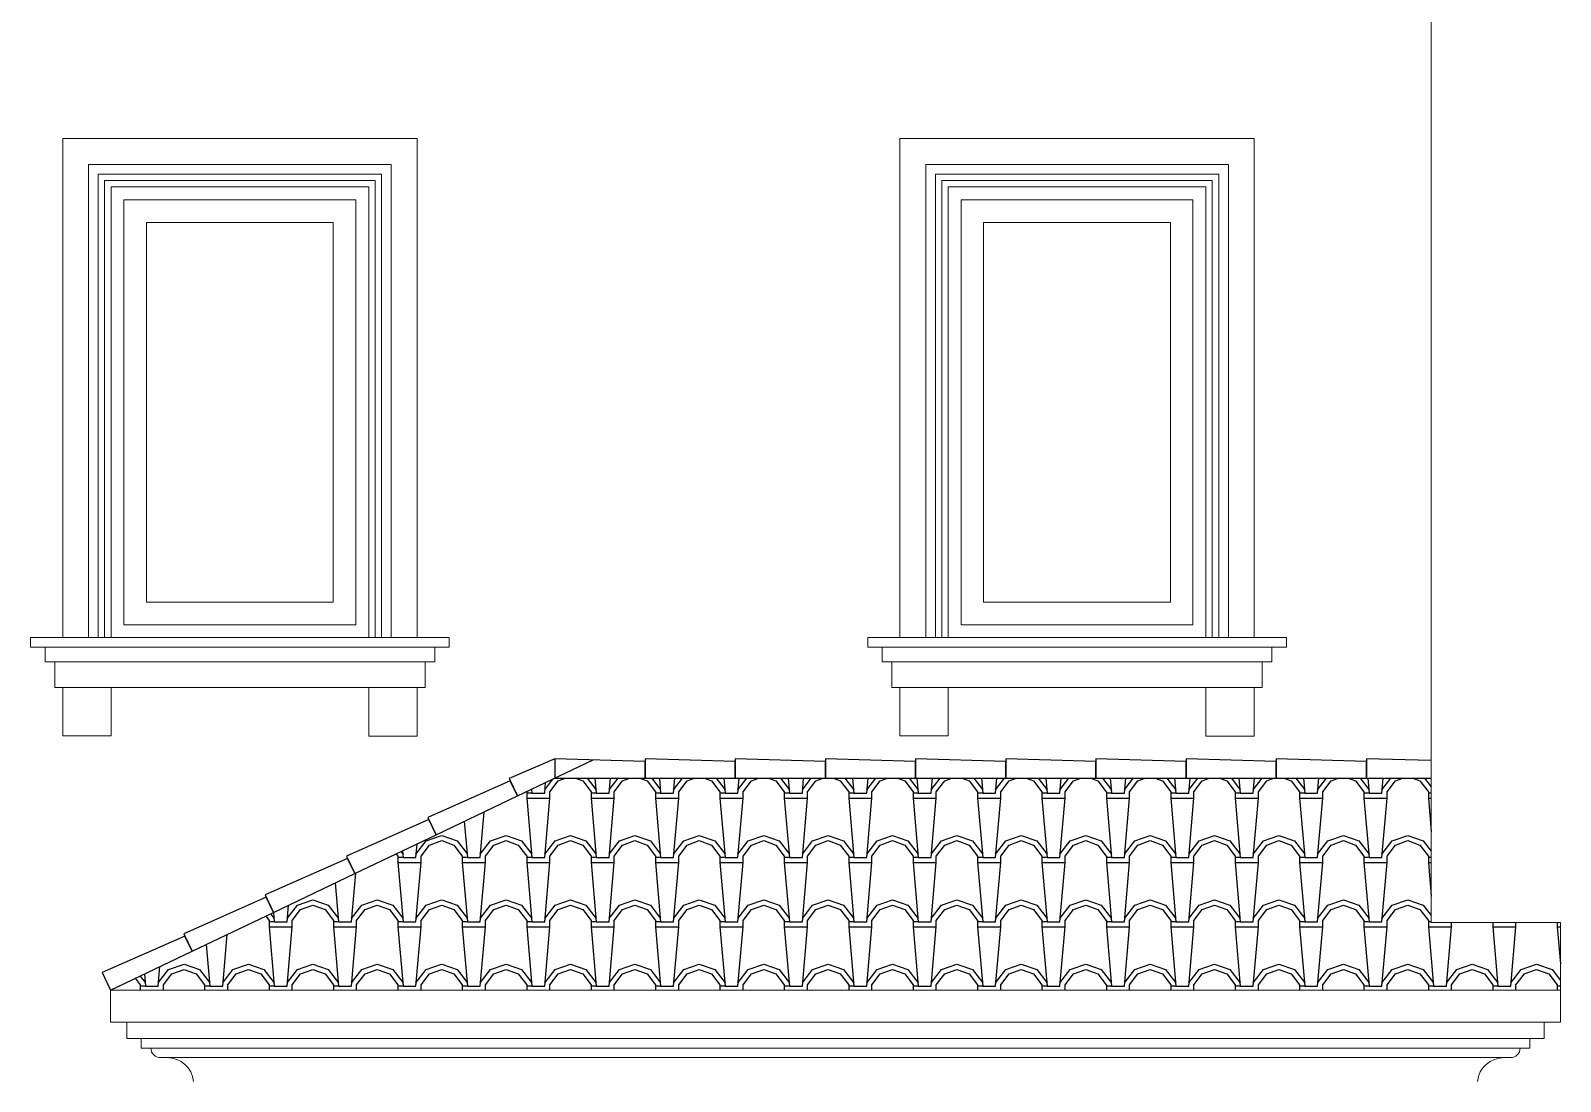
# Model space of a CAD drawing. Header units: millimetres. Extents: x 33748 to 451939, y -263262 to 62681.
# Drawn here: x 349026 to 353776, y -184127 to -180863 of the extents above; entities that cross this region are included whole.
import ezdxf

# ---------------------------------------------------------------- set-up
doc = ezdxf.new("R2010")
doc.units = ezdxf.units.MM
for name, color, linetype, lineweight in [('-DOOR', 137, 'Continuous', 9), ('-HATCH', 8, 'Continuous', 5), ('-LINE1', 7, 'Continuous', 18)]:
    doc.layers.add(name, color=color, linetype=linetype, lineweight=lineweight)
for name, color, linetype in [('-HATCH CONCRETE', 54, 'Continuous'), ('1-NETMANH', 8, 'Continuous'), ('13. NET HATCH', 252, 'Continuous')]:
    doc.layers.add(name, color=color, linetype=linetype)

msp = doc.modelspace()

# ---------------------------------------------------------------- hatches: boundary and pattern name
at = {"layer": '13. NET HATCH'}
h = msp.add_hatch(dxfattribs=at)
h.set_pattern_fill('N-ONG-01', color=256, scale=200)
h.set_pattern_definition([(274.9697, (352765.325, -177048.496), (-199.998261, 2400.00021), [184.6944, -4432.6642]), (180, (352781.33, -177232.5), (-200, -200), [16, -184]), (0, (352581.33, -177248.5), (200, 200), [56, -144]), (90, (352637.33, -177248.5), (-200, 200), [20, -180]), (270, (352765.33, -177228.5), (200, -200), [20, -180]), (0, (352765.33, -177248.5), (200, 200), [16, -184]), (0, (352581.33, -177232.5), (200, 200), [40, -160]), (85.0303, (352621.325, -177232.496), (199.998261, 2400.00021), [184.6944, -4432.6642]), (52.6961, (352621.325, -177222.496), (-2599.997178, -3400.002148), [52.8016, -5227.35]), (18.4349, (352653.325, -177180.496), (400.0001, 199.9997), [50.5964, -581.859]), (341.5651, (352701.325, -177164.496), (-400.0001, 199.9997), [50.5964, -581.859]), (307.3039, (352749.325, -177180.496), (2599.997178, -3400.002148), [52.8016, -5227.35]), (20.2249, (352663.325, -177194.496), (-2199.999453, -800.001667), [40.497, -4009.1944]), (339.7751, (352701.325, -177180.496), (2199.999453, -800.001667), [40.497, -4009.1944]), (307.4054, (352739.325, -177194.496), (2000.00199, -2599.998493), [42.8018, -4237.385]), (52.5946, (352637.325, -177228.496), (-2000.00199, -2599.998493), [42.8018, -4237.385])])
h.paths.add_polyline_path([(353776.4, -183843.5), (353776.4, -183633.3), (353375.5, -183633.3), (353375.5, -183185), (350654, -183185), (349274.5, -183843.5)])

# ---------------------------------------------------------------- linework, layer by layer
at = {"layer": '-DOOR', "lineweight": 9}
for p, q in [((350035.9, -181388.5), (350035.9, -182708.5)), ((352635.5, -181388.5), (352635.5, -182708.5))]:
    msp.add_line(p, q, dxfattribs=at)
for points in [[(349315.9, -182708.5), (349315.9, -181388.5), (350035.9, -181388.5), (350035.9, -182708.5), (349315.9, -182708.5)], [(349315.9, -181388.5), (349315.9, -182708.5)], [(351915.5, -182708.5), (351915.5, -181388.5), (352635.5, -181388.5), (352635.5, -182708.5), (351915.5, -182708.5)], [(351915.5, -181388.5), (351915.5, -182708.5)], [(349385.9, -182638.5), (349385.9, -181458.5), (349965.9, -181458.5), (349965.9, -182638.5), (349385.9, -182638.5)], [(351985.5, -182638.5), (351985.5, -181458.5), (352565.5, -181458.5), (352565.5, -182638.5), (351985.5, -182638.5)]]:
    msp.add_lwpolyline(points, dxfattribs=at)
at = {"layer": '-HATCH'}
for p, q in [((349025.9, -182778.5), (350325.9, -182778.5)), ((349070.9, -182778.5), (350280.9, -182778.5)), ((351625.5, -182778.5), (352925.5, -182778.5)), ((351670.5, -182778.5), (352880.5, -182778.5)), ((350280.9, -182823.5), (349070.9, -182823.5)), ((350250.9, -182823.5), (349100.9, -182823.5)), ((352880.5, -182823.5), (351670.5, -182823.5)), ((352850.5, -182823.5), (351700.5, -182823.5))]:
    msp.add_line(p, q, dxfattribs=at)
at = {"layer": '-HATCH CONCRETE'}
for points in [[(350654, -183125), (350512.1, -183186.2), (350537.9, -183240.4), (350772.6, -183128.4)], [(353375.5, -183130.8), (353174, -183125), (353174, -183185), (353375.5, -183185)]]:
    msp.add_lwpolyline(points, dxfattribs=at)
for points in [[(350934, -183185), (350934, -183133), (350654, -183125), (350654, -183185)], [(351214, -183185), (351214, -183133), (350934, -183125), (350934, -183185)], [(351494, -183185), (351494, -183133), (351214, -183125), (351214, -183185)], [(351774, -183185), (351774, -183133), (351494, -183125), (351494, -183185)], [(352054, -183185), (352054, -183133), (351774, -183125), (351774, -183185)], [(352334, -183185), (352334, -183133), (352054, -183125), (352054, -183185)], [(352614, -183185), (352614, -183133), (352334, -183125), (352334, -183185)], [(352894, -183185), (352894, -183133), (352614, -183125), (352614, -183185)], [(353174, -183185), (353174, -183133), (352894, -183125), (352894, -183185)], [(350537.9, -183240.4), (350515.5, -183193.5), (350259.4, -183306.9), (350285.2, -183361)], [(350285.2, -183361), (350262.8, -183314.1), (350006.7, -183427.5), (350032.5, -183481.6)], [(350032.5, -183481.6), (350010.1, -183434.7), (349754, -183548.1), (349779.9, -183602.3)], [(349779.9, -183602.3), (349757.5, -183555.3), (349501.3, -183668.7), (349527.2, -183722.9)], [(349527.2, -183722.9), (349504.8, -183675.9), (349248.6, -183789.3), (349274.5, -183843.5)]]:
    msp.add_lwpolyline(points, close=True, dxfattribs=at)
at = {"layer": '-LINE1', "lineweight": 20}
for p, q in [((353375.5, -177348.5), (353375.5, -183633.3)), ((349274.5, -183843.5), (350654, -183185)), ((350654, -183185), (353375.5, -183185)), ((353375.5, -183633.3), (353776.4, -183633.3)), ((353776.4, -183633.3), (353776.4, -183943.5)), ((349274.5, -183843.5), (349274.5, -183943.5)), ((349274.5, -183943.5), (353776.4, -183943.5)), ((349324.5, -183993.5), (349324.5, -183943.5)), ((353726.4, -183993.5), (353726.4, -183943.5)), ((349369.5, -183993.5), (349324.5, -183993.5)), ((349369.5, -184023.5), (349369.5, -183993.5)), ((349399.5, -184023.5), (349369.5, -184023.5)), ((353651.4, -184023.5), (353681.4, -184023.5)), ((353681.4, -183993.5), (353726.4, -183993.5)), ((353681.4, -184023.5), (353681.4, -183993.5)), ((349449.5, -184053.5), (349429.5, -184053.5)), ((353601.4, -184053.5), (353621.4, -184053.5))]:
    msp.add_line(p, q, dxfattribs=at)
for points in [[(350225.9, -182748.5), (350225.9, -181198.5), (349125.9, -181198.5), (349125.9, -182748.5)], [(352825.5, -182748.5), (352825.5, -181198.5), (351725.5, -181198.5), (351725.5, -182748.5)], [(350075.9, -182748.5), (350075.9, -181348.5), (349275.9, -181348.5), (349275.9, -182748.5)], [(352675.5, -182748.5), (352675.5, -181348.5), (351875.5, -181348.5), (351875.5, -182748.5)], [(350325.9, -182748.5), (349025.9, -182748.5), (349025.9, -182778.5), (349070.9, -182778.5), (349070.9, -182823.5), (349100.9, -182823.5), (349100.9, -182903.5), (350250.9, -182903.5), (350250.9, -182823.5), (350280.9, -182823.5), (350280.9, -182778.5), (350325.9, -182778.5), (350325.9, -182748.5)], [(352925.5, -182748.5), (351625.5, -182748.5), (351625.5, -182778.5), (351670.5, -182778.5), (351670.5, -182823.5), (351700.5, -182823.5), (351700.5, -182903.5), (352850.5, -182903.5), (352850.5, -182823.5), (352880.5, -182823.5), (352880.5, -182778.5), (352925.5, -182778.5), (352925.5, -182748.5)], [(353776.4, -183843.5), (349274.5, -183843.5)]]:
    msp.add_lwpolyline(points, dxfattribs=at)
for points in [[(349275.9, -182903.5), (349125.9, -182903.5), (349125.9, -183053.5), (349275.9, -183053.5)], [(350225.9, -182903.5), (350075.9, -182903.5), (350075.9, -183054.6), (350225.9, -183054.6)], [(351875.5, -182903.5), (351725.5, -182903.5), (351725.5, -183053.5), (351875.5, -183053.5)], [(352825.5, -182903.5), (352675.5, -182903.5), (352675.5, -183054.6), (352825.5, -183054.6)]]:
    msp.add_lwpolyline(points, close=True, dxfattribs=at)
for centre, radius, start, end in [((349429.5, -184023.5), 30, 180, 270), ((353621.4, -184023.5), 30, 270, 0), ((349449.9, -184136), 82.5, 6.0307, 90.2889), ((353601, -184136), 82.5, 89.7111, 173.9693)]:
    msp.add_arc(centre, radius, start, end, dxfattribs=at)
at = {"layer": '1-NETMANH', "lineweight": 20}
for p, q in [((349205.9, -181278.5), (350145.9, -181278.5)), ((349205.9, -181278.5), (349205.9, -182748.5)), ((350145.9, -181278.5), (350145.9, -182748.5)), ((351805.5, -181278.5), (352745.5, -181278.5)), ((351805.5, -181278.5), (351805.5, -182748.5)), ((352745.5, -181278.5), (352745.5, -182748.5)), ((349235.9, -181308.5), (350115.9, -181308.5)), ((349235.9, -181308.5), (349235.9, -182748.5)), ((350115.9, -181308.5), (350115.9, -182748.5)), ((351835.5, -181308.5), (352715.5, -181308.5)), ((351835.5, -181308.5), (351835.5, -182748.5)), ((352715.5, -181308.5), (352715.5, -182748.5)), ((349255.9, -181328.5), (350095.9, -181328.5)), ((349255.9, -181328.5), (349255.9, -182748.5)), ((350095.9, -181328.5), (350095.9, -182748.5)), ((351855.5, -181328.5), (352695.5, -181328.5)), ((351855.5, -181328.5), (351855.5, -182748.5)), ((352695.5, -181328.5), (352695.5, -182748.5)), ((353726.4, -183993.5), (349369.5, -183993.5)), ((353681.4, -184023.5), (349399.5, -184023.5)), ((353621.4, -184053.5), (349450.3, -184053.5))]:
    msp.add_line(p, q, dxfattribs=at)

doc.saveas('drawing.dxf')
